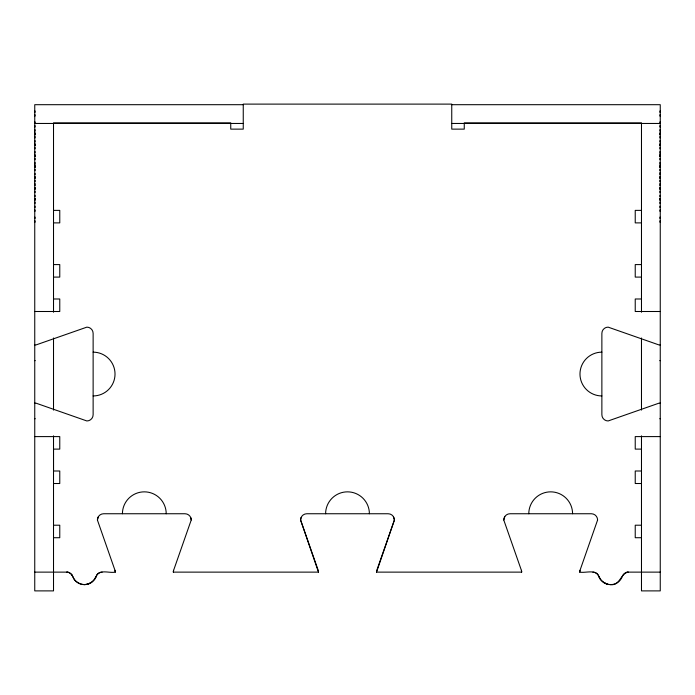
<?xml version="1.0" encoding="UTF-8"?>
<svg xmlns="http://www.w3.org/2000/svg" width="695" height="695" viewBox="0 0 695 695"><rect width="100%" height="100%" fill="white"/><g stroke="black" fill="none" stroke-linecap="round" stroke-linejoin="round"><path stroke-width="1.04" d="M34.75 183.245L35.202 184.479M34.75 164.48L35.202 165.723M660.25 183.245L659.798 184.479M660.25 172.325L659.798 173.568M660.25 164.48L659.798 165.723M660.25 153.569L659.798 154.803M301.031 517.697L300.588 519.999L318.466 572.124L173.35 572.124L173.368 571.672A6.524 6.524 0 0 1 173.611 570.334L191.229 519.999L190.786 517.697M504.787 516.576L503.771 519.999L521.389 570.334A6.498 6.498 0 0 1 521.65 572.124L376.534 572.124L394.413 519.999L393.396 516.576M34.75 572.124L66.711 572.124C70.994 571.976 72.74 576.32 74.348 579.508C77.553 583.522 83.009 585.598 88.004 584.061C92.557 582.636 95.302 578.692 97.135 574.53C101.687 569.535 109.541 573.34 115.283 572.124A5.96 5.96 0 0 0 115.135 570.769L97.404 519.999L98.421 516.576M597.596 519.999L579.865 570.769A5.96 5.96 0 0 0 579.717 572.124C585.624 573.314 595.624 568.901 598.803 576.294C600.68 581.107 605.441 584.469 610.601 584.634C620.288 585.972 620.374 573.167 628.289 572.124L660.25 572.124M94.451 579.508L96.197 576.294A6.255 6.255 0 0 1 102.096 572.124M91.584 582.28L88.004 584.061L84.399 584.634M626.473 572.376L628.289 572.124A6.255 6.255 0 0 0 622.399 576.294A12.51 12.51 0 0 1 598.803 576.285A6.246 6.246 0 0 0 592.904 572.124M243.25 104.693L34.75 104.693L34.75 590.889L53.515 590.889L53.515 435.834M451.75 104.693L660.25 104.693L660.25 590.889L641.485 590.889L641.485 435.834M34.75 111.13L35.202 111.13M659.798 112.147L660.25 112.147M34.75 114.936L35.202 114.936M659.798 115.943L660.25 115.943M34.75 122.051L35.202 122.051M659.798 123.067L660.25 123.067M34.75 123.458L243.25 123.458M451.75 123.458L660.25 123.458M34.75 125.847L35.202 125.847M659.798 126.864L660.25 126.864M34.75 129.895L35.202 129.895M659.798 130.912L660.25 130.912M34.75 132.971L35.202 132.971M34.75 133.692L35.202 133.692M659.798 133.979L660.25 133.979M659.798 134.708L660.25 134.708M34.75 136.767L35.202 136.767M659.798 137.784L660.25 137.784M34.75 140.816L35.202 140.816M659.798 141.823L660.25 141.823M34.75 143.882L35.202 143.882M34.75 144.612L35.202 144.612M659.798 144.899L660.25 144.899M659.798 145.629L660.25 145.629M34.75 147.688L35.202 147.688M659.798 148.704L660.25 148.704M34.75 151.727L35.202 151.727M659.798 152.744L660.25 152.744M34.75 154.803L35.202 154.803M34.75 155.532L35.202 155.532M659.798 155.819L660.25 155.819M659.798 156.549L660.25 156.549M34.75 158.608L35.202 158.608M659.798 159.615L660.25 159.615M34.75 162.647L35.202 162.647M659.798 163.664L660.25 163.664M34.75 166.452L35.202 166.452M659.798 166.731L660.25 166.731M659.798 167.46L660.25 167.46M34.75 169.519L35.202 169.519M659.798 170.536L660.25 170.536M34.75 173.568L35.202 173.568M659.798 174.575L660.25 174.575M34.75 176.634L35.202 176.634M34.75 177.364L35.202 177.364M659.798 177.651L660.25 177.651M659.798 178.38L660.25 178.38M34.75 180.439L35.202 180.439M659.798 181.456L660.25 181.456M659.798 185.496L660.25 185.496M34.75 187.554L35.202 187.554M34.75 188.284L35.202 188.284M659.798 188.571L660.25 188.571M659.798 189.301L660.25 189.301M34.75 191.36L35.202 191.36M659.798 192.367L660.25 192.367M34.75 195.399L35.202 195.399M659.798 196.416L660.25 196.416M34.75 198.475L35.202 198.475M34.75 199.204L35.202 199.204M659.798 199.482L660.25 199.482M659.798 200.212L660.25 200.212M34.75 202.271L35.202 202.271M659.798 203.287L660.25 203.287M34.75 206.319L35.202 206.319M659.798 207.327L660.25 207.327M34.75 210.116L35.202 210.116M53.515 210.376L59.77 210.376L59.77 222.887L53.515 222.887M641.485 210.376L635.23 210.376L635.23 222.887L641.485 222.887M659.798 211.132L660.25 211.132M34.75 217.231L35.202 217.231M659.798 218.247L660.25 218.247M34.75 221.036L35.202 221.036M659.798 222.053L660.25 222.053M53.515 264.587L59.77 264.587L59.77 277.096L53.515 277.096M641.485 264.587L635.23 264.587L635.23 277.096L641.485 277.096M53.515 298.989L59.77 298.989L59.77 311.499L34.75 311.499M641.485 298.989L635.23 298.989L635.23 311.499L660.25 311.499M34.75 436.599L59.77 436.599L59.77 449.109L53.515 449.109L53.515 471.001L59.77 471.001L59.77 483.511L53.515 483.511M660.25 436.599L635.23 436.599L635.23 449.109L641.485 449.109M641.485 471.001L635.23 471.001L635.23 483.511L641.485 483.511M53.515 525.212L59.77 525.212L59.77 537.721L53.515 537.721M641.485 525.212L635.23 525.212L635.23 537.721L641.485 537.721M659.798 111.13L660.25 111.13M34.75 112.147L35.202 112.147M659.798 114.936L660.25 114.936M34.75 115.943L35.202 115.943M659.798 122.051L660.25 122.051M34.75 123.067L35.202 123.067M659.798 125.847L660.25 125.847M34.75 126.864L35.202 126.864M659.798 129.895L660.25 129.895M34.75 130.912L35.202 130.912M659.798 132.971L660.25 132.971M659.798 133.692L660.25 133.692M34.75 133.979L35.202 133.979M34.75 134.708L35.202 134.708M659.798 136.767L660.25 136.767M34.75 137.784L35.202 137.784M659.798 140.816L660.25 140.816M34.75 141.823L35.202 141.823M659.798 143.882L660.25 143.882M659.798 144.612L660.25 144.612M34.75 144.899L35.202 144.899M34.75 145.629L35.202 145.629M659.798 147.688L660.25 147.688M34.75 148.704L35.202 148.704M659.798 151.727L660.25 151.727M34.75 152.744L35.202 152.744M659.798 155.532L660.25 155.532M34.75 155.819L35.202 155.819M34.75 156.549L35.202 156.549M659.798 158.608L660.25 158.608M34.75 159.615L35.202 159.615M659.798 162.647L660.25 162.647M34.75 163.664L35.202 163.664M659.798 166.452L660.25 166.452M34.75 166.731L35.202 166.731M34.75 167.46L35.202 167.46M659.798 169.519L660.25 169.519M34.75 170.536L35.202 170.536M34.75 174.575L35.202 174.575M659.798 176.634L660.25 176.634M659.798 177.364L660.25 177.364M34.75 177.651L35.202 177.651M34.75 178.38L35.202 178.38M659.798 180.439L660.25 180.439M34.75 181.456L35.202 181.456M34.75 185.496L35.202 185.496M659.798 187.554L660.25 187.554M659.798 188.284L660.25 188.284M34.75 188.571L35.202 188.571M34.75 189.301L35.202 189.301M659.798 191.36L660.25 191.36M34.75 192.367L35.202 192.367M659.798 195.399L660.25 195.399M34.75 196.416L35.202 196.416M659.798 198.475L660.25 198.475M659.798 199.204L660.25 199.204M34.75 199.482L35.202 199.482M34.75 200.212L35.202 200.212M659.798 202.271L660.25 202.271M34.75 203.287L35.202 203.287M659.798 206.319L660.25 206.319M34.75 207.327L35.202 207.327M659.798 210.116L660.25 210.116M34.75 211.132L35.202 211.132M659.798 217.231L660.25 217.231M34.75 218.247L35.202 218.247M659.798 221.036L660.25 221.036M34.75 222.053L35.202 222.053M68.527 572.376L66.711 572.124A6.246 6.246 0 0 1 72.601 576.294A12.51 12.51 0 0 0 96.197 576.294M603.416 582.28L606.996 584.061M598.803 576.294L600.549 579.508M71.663 574.53L72.601 576.294M641.485 312.237L641.485 122.876L464.26 122.876L464.26 129.131L451.75 129.131L451.75 104.111L243.25 104.111L243.25 129.131L230.74 129.131L230.74 122.876L53.515 122.876L53.515 312.237M641.485 337.996L641.485 410.102M53.515 337.996L53.515 410.102M660.25 403.083A6.255 6.255 0 0 0 658.46 403.343L608.125 420.962A6.255 6.255 0 0 1 601.87 414.707L601.87 333.392A6.255 6.255 0 0 1 608.125 327.137L658.46 344.755A6.255 6.255 0 0 0 660.25 345.015M601.87 395.942A21.892 21.892 0 0 1 579.978 374.049A21.892 21.892 0 0 1 601.87 352.156M376.534 572.124A6.194 6.194 0 0 1 376.794 570.334L394.413 519.999A6.238 6.238 0 0 0 388.158 513.753L306.842 513.744A6.255 6.255 0 0 0 300.588 519.999L318.206 570.334A6.255 6.255 0 0 1 318.466 572.15M521.389 570.334A6.255 6.255 0 0 1 521.65 572.133M503.771 519.999A6.255 6.255 0 0 1 510.034 513.744L591.341 513.744A6.255 6.255 0 0 1 597.596 520.008M579.717 572.124A6.229 6.229 0 0 1 579.978 570.326M325.608 513.744A21.892 21.892 0 0 1 347.5 491.851A21.892 21.892 0 0 1 369.392 513.744M528.791 513.744A21.892 21.892 0 0 1 550.683 491.851A21.892 21.892 0 0 1 572.576 513.744M34.75 403.083A6.255 6.255 0 0 1 36.54 403.343L86.875 420.962A6.255 6.255 0 0 0 93.13 414.707L93.13 333.392A6.255 6.255 0 0 0 86.875 327.137L36.54 344.755A6.255 6.255 0 0 1 34.75 345.015M93.13 352.156A21.892 21.892 0 0 1 115.023 374.049A21.892 21.892 0 0 1 93.13 395.942M173.35 572.124A6.229 6.229 0 0 1 173.611 570.326M191.229 519.99A6.246 6.246 0 0 0 184.974 513.744L103.659 513.744A6.255 6.255 0 0 0 97.404 519.999M115.023 570.334A6.246 6.246 0 0 1 115.283 572.133M122.424 513.744A21.892 21.892 0 0 1 144.317 491.851A21.892 21.892 0 0 1 166.209 513.744M34.75 418.72A6.255 6.255 0 0 1 35.202 418.738M35.202 360.636A6.255 6.255 0 0 1 34.75 360.653M659.798 418.738A6.255 6.255 0 0 1 660.25 418.72M660.25 360.653A6.255 6.255 0 0 1 659.798 360.636"/></g></svg>
